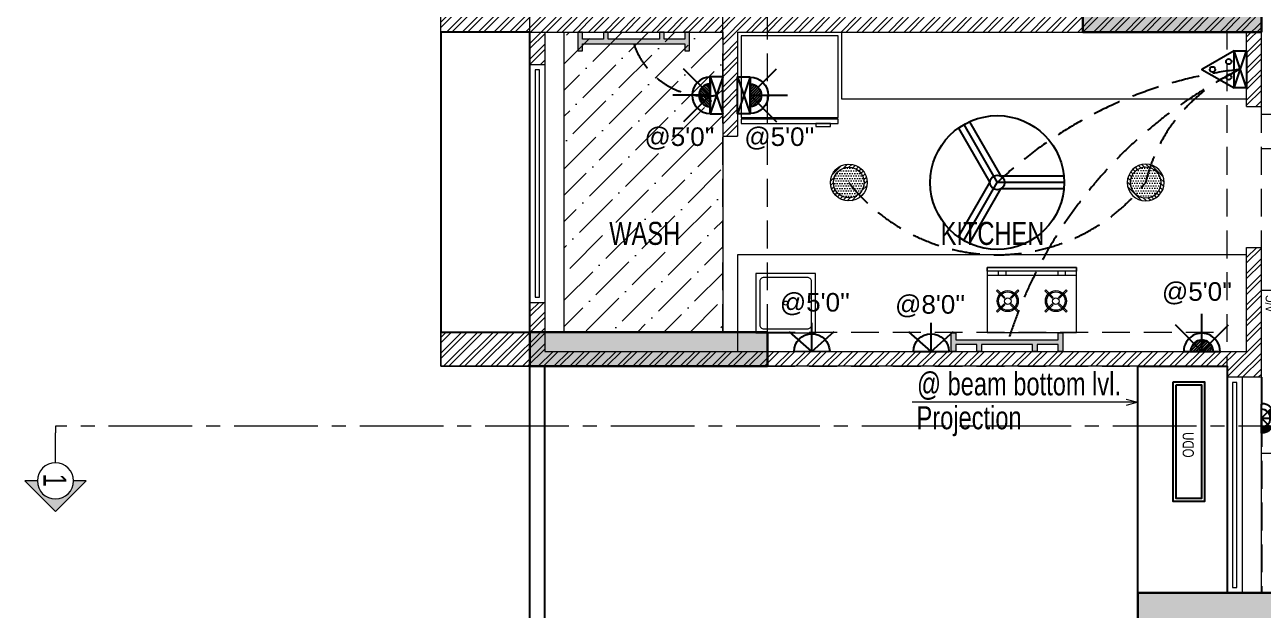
# Model space of a CAD drawing. Header units: inches. Extents: x 822859 to 1009930, y 496782 to 576896.
# Drawn here: x 822914 to 831238, y 515842 to 519782 of the extents above; entities that cross this region are included whole.
import ezdxf
from ezdxf.enums import TextEntityAlignment as Align

# ---------------------------------------------------------------- set-up
doc = ezdxf.new("R2010")
doc.units = ezdxf.units.IN
doc.header["$LTSCALE"] = 750
doc.header["$MEASUREMENT"] = 0
for name, pattern in [('CENTER', [2, 1.25, -0.25, 0.25, -0.25]), ('CENTER2', [1.125, 0.75, -0.125, 0.125, -0.125]), ('HIDDEN', [0.375, 0.25, -0.125]), ('HIDDEN2', [0.1875, 0.125, -0.0625])]:
    doc.linetypes.add(name, pattern=pattern)
for name, color, linetype, lineweight in [('1 x 15 W green led dl', 84, 'Continuous', 5), ('COLUMN', 5, 'Continuous', 13), ('DOTTED LINE-MSA', 8, 'HIDDEN2', 13), ('ELE-03-MSA', 145, 'Continuous', 18), ('ELE-04-MSA', 139, 'Continuous', 15), ('FURNITURE-MSA', 251, 'Continuous', 5), ('HVAC-HW UNIT', 1, 'Continuous', 13), ('PE-02 1x40w wall tube light point', 76, 'Continuous', 5), ('S_B4_230x425', 15, 'HIDDEN', 20), ('S_B4_230x575', 10, 'HIDDEN', 20), ('S_B4_300x575', 30, 'HIDDEN', 20), ('S_B4_SUNK', 250, 'Continuous', 20), ('S_C_ABOVE HP TO TOP', 5, 'Continuous', 30), ('S_C_UP TO TOP', 7, 'Continuous', 30), ('SECTION LINE', 14, 'CENTER', 9), ('TEXT DETAIL-MSA', 8, 'Continuous', 13), ('TEXT ROOM NAME-MSA', 8, 'Continuous', 13), ('WALL HATCH-MSA', 251, 'Continuous', 9), ('WALL-MSA', 11, 'Continuous', 18), ('WINDOW-MSA', 8, 'Continuous', 13)]:
    doc.layers.add(name, color=color, linetype=linetype, lineweight=lineweight)
for name, color, linetype in [('CS SHEET', 7, 'Continuous'), ('E-47 switch board', 1, 'Continuous'), ('E-49 5A plug point', 150, 'Continuous'), ('E-49a SB with 5A plug point', 5, 'Continuous'), ('E-50 15A plug point', 1, 'Continuous'), ('E-51 15 A AC PLUG POINT', 6, 'Continuous'), ('E-electrical text', 202, 'Continuous'), ('ELE-02-MSA', 8, 'Continuous'), ('ELE.fan', 30, 'Continuous'), ('PE-E-Electrical Control', 150, 'HIDDEN'), ('PROJ.', 7, 'Continuous'), ('R.C.C HATCH-MSA', 250, 'Continuous')]:
    doc.layers.add(name, color=color, linetype=linetype)
doc.styles.add('125', font='swisscl.ttf', dxfattribs={"height": 125})
doc.styles.add('125pt1.6', font='simplex.shx', dxfattribs={"width": 0.6, "height": 200})
doc.styles.add('ARIAL', font='ARIALN.TTF', dxfattribs={"height": 360})
doc.styles.add('Arial Narrow', font='swisscl.ttf', dxfattribs={"height": 150})
doc.styles.add('MtXpl_Swis721_LtCn_B', font='swisscl.ttf')
doc.styles.add('NARROW', font='ARIALN.TTF', dxfattribs={"height": 2.25})
doc.styles.get("Standard").update_dxf_attribs({"font": 'arial.ttf'})
doc.dimstyles.new('100 K.T', dxfattribs={"dimtxt": 360, "dimasz": 80, "dimexe": 0.18, "dimexo": 0.0625, "dimgap": 1, "dimtad": 1, "dimdec": 0, "dimzin": 0, "dimdsep": 46, "dimtxsty": 'ARIAL', "dimblk": 'DOT', "dimcen": 0.09, "dimse1": 1, "dimse2": 1, "dimclrd": 50, "dimclrt": 256, "dimadec": 0, "dimazin": 0, "dimtfac": 1, "dimtdec": 0, "dimtofl": 0, "dimtmove": 1, "dimatfit": 0, "dimfxl": 1, "dimtolj": 1, "dimtzin": 0, "dimlwd": -1, "dimarcsym": 0})
doc.dimstyles.new('DIM_50', dxfattribs={"dimtxt": 200, "dimasz": 100, "dimexe": 25, "dimexo": 5, "dimgap": 25, "dimtad": 1, "dimdec": 0, "dimzin": 0, "dimdsep": 46, "dimtxsty": '125pt1.6', "dimblk": 'ARCHTICK', "dimcen": 0.09, "dimclrd": 8, "dimclre": 8, "dimclrt": 7, "dimaunit": 1, "dimadec": 4, "dimazin": 0, "dimtfac": 1, "dimtdec": 0, "dimtmove": 2, "dimatfit": 1, "dimfxl": 150, "dimfxlon": 1, "dimtolj": 1, "dimtzin": 0, "dimarcsym": 1})
pattern_1 = [(45, (-830625.795, -554021.86), (-53.0330086, 53.0330086), []), (45, (-830590.44, -554021.86), (-53.0330086, 53.0330086), [])]

# ---------------------------------------------------------------- blocks, each defined once
blk = doc.blocks.new('_Dot')
at = {"linetype": 'ByBlock', "lineweight": -2}
blk.add_line((-0.5, 0), (-1, 0), dxfattribs=at)
at = {"linetype": 'ByBlock', "const_width": 0.5}
blk.add_lwpolyline([(-0.25, 0, 1), (0.25, 0, 1)], format="xyb", close=True, dxfattribs=at)
blk = doc.blocks.new('section sym.')
h = blk.add_hatch(color=256)
h.dxf.hatch_style = 1
h.paths.add_polyline_path([(-240, 90), (-240, 152.8), (-392.8, 0), (-240, -152.8), (-240, -90, -0.414214), (-330, 0, -0.414214)])
at = {"layer": 'SECTION LINE', "linetype": 'Continuous'}
blk.add_line((-150, 0), (0, 0), dxfattribs=at)
blk.add_lwpolyline([(-240, -90), (-240, -152.8), (-392.8, 0), (-240, 152.8), (-240, 90)], dxfattribs=at)
blk.add_circle((-240, 0), 90, dxfattribs=at)
blk = doc.blocks.new('A$C37e82350')
at = {"layer": 'SECTION LINE', "linetype": 'CENTER2'}
blk.add_lwpolyline([(46180.5, 15657), (46124, 15657), (46124, -11419.6), (46168.1, -11419.6)], dxfattribs=at)
at = {"layer": 'SECTION LINE', "xscale": -1.347826086956522, "yscale": 1.347826086956522, "zscale": 1.347826086956522}
blk.add_blockref('section sym.', (46168.1, -11419.6, 0), dxfattribs=at)
at = {"layer": 'SECTION LINE', "style": '125'}
blk.add_text('1', height=155, dxfattribs=at).set_placement((46486.6, -11422.6, 0), align=Align.MIDDLE)
blk = doc.blocks.new('BLOCK-G & H TYPICAL COLOUMN')
at = {"layer": 'R.C.C HATCH-MSA'}
h = blk.add_hatch(color=256, dxfattribs=at)
h.dxf.hatch_style = 1
h.paths.add_polyline_path([(172697.62, -104207.75), (172688.57, -104207.75), (172688.57, -104255), (172697.62, -104255)])
h.paths.add_polyline_path([(172327.12, -104207.75), (172336.18, -104207.75), (172336.18, -104255), (172327.12, -104255)])
h.paths.add_polyline_path([(172819.88, -104207.75), (172819.88, -104216.81), (172867.12, -104216.81), (172867.12, -104207.75)])
h.paths.add_polyline_path([(172204.87, -104207.75), (172204.87, -104216.81), (172157.62, -104216.81), (172157.62, -104207.75)])
h.paths.add_polyline_path([(172561.18, -104240.06), (172552.12, -104240.06), (172552.12, -104287.31), (172561.18, -104287.31)])
h.paths.add_polyline_path([(172463.57, -104240.06), (172472.62, -104240.06), (172472.62, -104287.31), (172463.57, -104287.31)])
h.paths.add_polyline_path([(172177.87, -104422.2), (172177.87, -104431.25), (172130.62, -104431.25), (172130.62, -104422.2)])
h.paths.add_polyline_path([(172894.12, -104422.2), (172894.12, -104431.25), (172846.88, -104431.25), (172846.88, -104422.2)])
h.paths.add_polyline_path([(172336.12, -104486.75), (172336.12, -104495.81), (172288.87, -104495.81), (172288.87, -104486.75)])
h.paths.add_polyline_path([(172202.62, -104543.75), (172202.62, -104552.81), (172155.37, -104552.81), (172155.37, -104543.75)])
h.paths.add_polyline_path([(172822.13, -104543.75), (172822.13, -104552.81), (172869.37, -104552.81), (172869.37, -104543.75)])
h.paths.add_polyline_path([(172516.9, -104495.81), (172507.85, -104495.81), (172507.85, -104448.56), (172516.9, -104448.56)])
h.paths.add_polyline_path([(172697.62, -104104.25), (172688.57, -104104.25), (172688.57, -104057.01), (172697.62, -104057.01)])
h.paths.add_polyline_path([(172327.12, -104104.25), (172336.18, -104104.25), (172336.18, -104057.01), (172327.12, -104057.01)])
h.paths.add_polyline_path([(172819.88, -104104.25), (172819.88, -104095.2), (172867.12, -104095.2), (172867.12, -104104.25)])
h.paths.add_polyline_path([(172204.87, -104104.25), (172204.87, -104095.2), (172157.62, -104095.2), (172157.62, -104104.25)])
h.paths.add_polyline_path([(172561.18, -104071.94), (172552.12, -104071.94), (172552.12, -104024.7), (172561.18, -104024.7)])
h.paths.add_polyline_path([(172463.57, -104071.94), (172472.62, -104071.94), (172472.62, -104024.7), (172463.57, -104024.7)])
h.paths.add_polyline_path([(172177.87, -103889.81), (172177.87, -103880.75), (172130.62, -103880.75), (172130.62, -103889.81)])
h.paths.add_polyline_path([(172894.12, -103889.81), (172894.12, -103880.75), (172846.88, -103880.75), (172846.88, -103889.81)])
h.paths.add_polyline_path([(172336.12, -103825.25), (172336.12, -103816.2), (172288.87, -103816.2), (172288.87, -103825.25)])
h.paths.add_polyline_path([(172202.62, -103768.25), (172202.62, -103759.2), (172155.37, -103759.2), (172155.37, -103768.25)])
h.paths.add_polyline_path([(172822.13, -103768.25), (172822.13, -103759.2), (172869.37, -103759.2), (172869.37, -103768.25)])
h.paths.add_polyline_path([(172516.9, -103816.2), (172507.85, -103816.2), (172507.85, -103863.44), (172516.9, -103863.44)])
h.paths.add_polyline_path([(172548.37, -103699.31), (172548.37, -103690.25), (172595.62, -103690.25), (172595.62, -103699.31)])
h.paths.add_polyline_path([(172476.37, -103699.31), (172476.37, -103690.25), (172429.13, -103690.25), (172429.13, -103699.31)])
h.paths.add_polyline_path([(172726.82, -103612.31), (172726.82, -103603.25), (172774.06, -103603.25), (172774.06, -103612.31)])
h.paths.add_polyline_path([(172297.93, -103612.31), (172297.93, -103603.25), (172250.69, -103603.25), (172250.69, -103612.31)])
h.paths.add_polyline_path([(172920.37, -103523.81), (172920.37, -103514.75), (172857.56, -103514.75), (172857.56, -103523.81)])
h.paths.add_polyline_path([(172104.37, -103523.81), (172104.37, -103514.75), (172167.19, -103514.75), (172167.19, -103523.81)])
h.paths.add_polyline_path([(172476.37, -103492.94), (172467.32, -103492.94), (172467.32, -103445.7), (172476.37, -103445.7)])
h.paths.add_polyline_path([(172548.37, -103492.94), (172557.43, -103492.94), (172557.43, -103445.7), (172548.37, -103445.7)])
h.paths.add_polyline_path([(172663.43, -103454.75), (172759.5, -103454.75), (172759.5, -103349.7), (172663.43, -103349.7), (172663.43, -103358.75), (172750.44, -103358.75), (172750.44, -103445.7), (172663.43, -103445.7)])
h.paths.add_polyline_path([(172361.32, -103454.75), (172265.25, -103454.75), (172265.25, -103349.7), (172361.32, -103349.7), (172361.32, -103358.75), (172274.31, -103358.75), (172274.31, -103445.7), (172361.32, -103445.7)])
h.paths.add_polyline_path([(172428.37, -103358.75), (172419.32, -103358.75), (172419.32, -103311.51), (172428.37, -103311.51)])
h.paths.add_polyline_path([(172428.37, -103132.74), (172419.32, -103132.74), (172419.32, -103179.99), (172428.37, -103179.99)])
h.paths.add_polyline_path([(172151.62, -103286.75), (172151.62, -103277.7), (172104.37, -103277.7), (172104.37, -103286.75)])
h.paths.add_polyline_path([(172245.43, -103162.74), (172245.43, -103153.68), (172198.19, -103153.68), (172198.19, -103162.74)])
h.paths.add_polyline_path([(172428.37, -103021.25), (172419.32, -103021.25), (172419.32, -103068.5), (172428.37, -103068.5)])
h.paths.add_polyline_path([(172245.43, -102997.25), (172236.37, -102997.25), (172236.37, -103044.5), (172245.43, -103044.5)])
h.paths.add_polyline_path([(172104.37, -102997.25), (172104.37, -103006.31), (172151.62, -103006.31), (172151.62, -102997.25)])
h.paths.add_polyline_path([(172596.37, -103358.75), (172605.43, -103358.75), (172605.43, -103311.51), (172596.37, -103311.51)])
h.paths.add_polyline_path([(172596.37, -103132.74), (172605.43, -103132.74), (172605.43, -103179.99), (172596.37, -103179.99)])
h.paths.add_polyline_path([(172873.13, -103286.75), (172873.13, -103277.7), (172920.37, -103277.7), (172920.37, -103286.75)])
h.paths.add_polyline_path([(172779.32, -103162.74), (172779.32, -103153.68), (172826.56, -103153.68), (172826.56, -103162.74)])
h.paths.add_polyline_path([(172596.37, -103021.25), (172605.43, -103021.25), (172605.43, -103068.5), (172596.37, -103068.5)])
h.paths.add_polyline_path([(172779.32, -102997.25), (172788.37, -102997.25), (172788.37, -103044.5), (172779.32, -103044.5)])
h.paths.add_polyline_path([(172920.37, -102997.25), (172920.37, -103006.31), (172873.13, -103006.31), (172873.13, -102997.25)])
h.paths.add_polyline_path([(172548.37, -104612.7), (172548.37, -104621.75), (172595.62, -104621.75), (172595.62, -104612.7)])
h.paths.add_polyline_path([(172476.37, -104612.7), (172476.37, -104621.75), (172429.13, -104621.75), (172429.13, -104612.7)])
h.paths.add_polyline_path([(172297.93, -104699.7), (172297.93, -104708.75), (172250.69, -104708.75), (172250.69, -104699.7)])
h.paths.add_polyline_path([(172104.37, -104788.2), (172104.37, -104797.25), (172167.19, -104797.25), (172167.19, -104788.2)])
h.paths.add_polyline_path([(172726.82, -104699.7), (172726.82, -104708.75), (172774.06, -104708.75), (172774.06, -104699.7)])
h.paths.add_polyline_path([(172920.37, -104788.2), (172920.37, -104797.25), (172857.56, -104797.25), (172857.56, -104788.2)])
h.paths.add_polyline_path([(172476.37, -104819.06), (172467.32, -104819.06), (172467.32, -104866.31), (172476.37, -104866.31)])
h.paths.add_polyline_path([(172548.37, -104819.06), (172557.43, -104819.06), (172557.43, -104866.31), (172548.37, -104866.31)])
h.paths.add_polyline_path([(172663.43, -104857.25), (172759.5, -104857.25), (172759.5, -104962.31), (172663.43, -104962.31), (172663.43, -104953.25), (172750.44, -104953.25), (172750.44, -104866.31), (172663.43, -104866.31)])
h.paths.add_polyline_path([(172361.32, -104857.25), (172265.25, -104857.25), (172265.25, -104962.31), (172361.32, -104962.31), (172361.32, -104953.25), (172274.31, -104953.25), (172274.31, -104866.31), (172361.32, -104866.31)])
h.paths.add_polyline_path([(172428.37, -104953.25), (172419.32, -104953.25), (172419.32, -105000.5), (172428.37, -105000.5)])
h.paths.add_polyline_path([(172428.37, -105178.31), (172419.32, -105178.31), (172419.32, -105131.06), (172428.37, -105131.06)])
h.paths.add_polyline_path([(172151.62, -105025.25), (172151.62, -105034.31), (172104.37, -105034.31), (172104.37, -105025.25)])
h.paths.add_polyline_path([(172245.43, -105072.5), (172236.37, -105072.5), (172236.37, -105025.25), (172245.43, -105025.25)])
h.paths.add_polyline_path([(172428.37, -105290.75), (172419.32, -105290.75), (172419.32, -105243.51), (172428.37, -105243.51)])
h.paths.add_polyline_path([(172245.43, -105314.75), (172236.37, -105314.75), (172236.37, -105267.51), (172245.43, -105267.51)])
h.paths.add_polyline_path([(172104.37, -105277.35), (172113.43, -105277.35), (172113.43, -105314.75), (172104.37, -105314.75)])
h.paths.add_polyline_path([(172596.37, -104953.25), (172605.43, -104953.25), (172605.43, -105000.5), (172596.37, -105000.5)])
h.paths.add_polyline_path([(172596.37, -105178.31), (172605.43, -105178.31), (172605.43, -105131.06), (172596.37, -105131.06)])
h.paths.add_polyline_path([(172873.13, -105025.25), (172873.13, -105034.31), (172920.37, -105034.31), (172920.37, -105025.25)])
h.paths.add_polyline_path([(172788.37, -105025.25), (172779.32, -105025.25), (172779.32, -105072.5), (172788.37, -105072.5)])
h.paths.add_polyline_path([(172596.37, -105290.75), (172605.43, -105290.75), (172605.43, -105243.51), (172596.37, -105243.51)])
h.paths.add_polyline_path([(172779.32, -105314.75), (172788.37, -105314.75), (172788.37, -105267.51), (172779.32, -105267.51)])
h.paths.add_polyline_path([(172911.32, -105314.75), (172920.37, -105314.75), (172920.37, -105277.35), (172911.32, -105277.35)])
h.paths.add_polyline_path([(172688.63, -104486.75), (172688.63, -104495.81), (172735.87, -104495.81), (172735.87, -104486.75)])
h.paths.add_polyline_path([(172688.63, -103825.25), (172688.63, -103816.2), (172735.87, -103816.2), (172735.87, -103825.25)])
at = {"layer": 'COLUMN'}
for points in [[(172297.93, -104699.7), (172297.93, -104708.75), (172250.69, -104708.75), (172250.69, -104699.7)], [(172104.37, -104788.2), (172104.37, -104797.25), (172167.19, -104797.25), (172167.19, -104788.2)], [(172361.32, -104857.25), (172265.25, -104857.25), (172265.25, -104962.31), (172361.32, -104962.31), (172361.32, -104953.25), (172274.31, -104953.25), (172274.31, -104866.31), (172361.32, -104866.31)]]:
    blk.add_lwpolyline(points, close=True, dxfattribs=at)
blk = doc.blocks.new('A$Cbea8c011')
at = {"layer": 'ELE-02-MSA', "elevation": 0}
for points in [[(400, -108.3), (-400, -108.3), (-400, 108.3), (400, 108.3)], [(380, -88.3), (-380, -88.3), (-380, 88.3), (380, 88.3)]]:
    blk.add_lwpolyline(points, close=True, dxfattribs=at)
at = {"layer": 'TEXT DETAIL-MSA', "style": 'Arial Narrow'}
blk.add_text('ODU', height=75, dxfattribs=at).set_placement((-106.4, -41.5, 0))
blk = doc.blocks.new('STUV')
at = {"layer": 'FURNITURE-MSA'}
for p, q in [((168.7, 0, 0), (168.7, -600, 0)), ((-81.5, -69.6), (-75.3, -63.3)), ((-31.4, -119.7), (-81.5, -69.6)), ((-75.3, -63.3), (-25.2, -113.4)), ((11.8, -113.4), (61.9, -63.3)), ((68.2, -69.6), (18.1, -119.7)), ((61.9, -63.3), (68.2, -69.6)), ((168.7, -75.9, 0), (193.7, -75.9, 0)), ((-81.5, -206.8), (-31.4, -156.7)), ((-25.2, -162.9), (-75.3, -213)), ((-25.2, -113.4), (-31.4, -119.7)), ((-31.4, -156.7), (-25.2, -162.9)), ((18.1, -119.7), (11.8, -113.4)), ((11.8, -162.9), (18.1, -156.7)), ((61.9, -213), (11.8, -162.9)), ((18.1, -156.7), (68.2, -206.8)), ((193.7, -125.7, 0), (168.7, -125.7, 0)), ((-75.3, -213), (-81.5, -206.8)), ((68.2, -206.8), (61.9, -213)), ((-81.5, -393.2), (-75.3, -387)), ((-31.4, -443.3), (-81.5, -393.2)), ((-75.3, -387), (-25.2, -437.1)), ((11.8, -437.1), (61.9, -387)), ((68.2, -393.2), (18.1, -443.3)), ((61.9, -387), (68.2, -393.2)), ((-81.5, -530.4), (-31.4, -480.3)), ((-25.2, -486.6), (-75.3, -536.7)), ((-25.2, -437.1), (-31.4, -443.3)), ((-31.4, -480.3), (-25.2, -486.6)), ((18.1, -443.3), (11.8, -437.1)), ((11.8, -486.6), (18.1, -480.3)), ((61.9, -536.7), (11.8, -486.6)), ((18.1, -480.3), (68.2, -530.4)), ((193.7, -474.3, 0), (168.7, -474.3, 0)), ((-75.3, -536.7), (-81.5, -530.4)), ((68.2, -530.4), (61.9, -536.7)), ((193.7, -524.1, 0), (168.7, -524.1, 0))]:
    blk.add_line(p, q, dxfattribs=at)
for points in [[(-218.6, -600), (218.6, -600), (218.6, 0), (-218.6, 0)], [(218.6, -600), (193.7, -600), (193.7, 0), (218.6, 0)]]:
    blk.add_lwpolyline(points, close=True, dxfattribs=at)
for centre, radius in [((-6.7, -138.2), 70.6), ((-6.7, -138.2), 61.8), ((-6.7, -138.2), 22.1), ((-6.7, -461.8), 70.6), ((-6.7, -461.8), 61.8), ((-6.7, -461.8), 22.1)]:
    blk.add_circle(centre, radius, dxfattribs=at)
blk = doc.blocks.new('G$C1887B0AA')
at = {"layer": 'FURNITURE-MSA'}
blk.add_lwpolyline([(0, 0), (300, 0), (300, 300), (0, 300)], close=True, dxfattribs=at)
blk.add_lwpolyline([(40, 20), (260, 20, 0.414214), (280, 40), (280, 260, 0.414214), (260, 280), (40, 280, 0.414214), (20, 260), (20, 40, 0.414214)], format="xyb", close=True, dxfattribs=at)
blk.add_circle((150, 150), 10, dxfattribs=at)
blk = doc.blocks.new('G$CA9DB4A96')
at = {"layer": 'FURNITURE-MSA'}
for points in [[(550, 0), (550, 650), (0, 650), (0, 0)], [(560, 0), (590, 0), (590, 650), (560, 650)], [(590, 500), (610, 500), (610, 600), (590, 600)]]:
    blk.add_lwpolyline(points, close=True, dxfattribs=at)
blk = doc.blocks.new('A$Caebde61c')
at = {"layer": 'FURNITURE-MSA'}
for p, q in [((2095.4, -43922.1), (2095.4, -43472.1)), ((4816.3, -43922.1), (2095.4, -43922.1)), ((1395.4, -44970), (1395.4, -45620)), ((4816.3, -44970), (1395.4, -44970))]:
    blk.add_line(p, q, dxfattribs=at)
for name, p, rotation in [('G$CA9DB4A96', (1420.4, -43497.1), 270), ('STUV', (3073.2, -45274.7, 0), 90.00000000000001)]:
    blk.add_blockref(name, p, dxfattribs=dict(at, rotation=rotation))
at = {"layer": 'FURNITURE-MSA', "xscale": 1.333333333333333, "yscale": 1.333333333333333, "zscale": 1.333333333333333}
blk.add_blockref('G$C1887B0AA', (1518.4, -45495.4), dxfattribs=at)
blk = doc.blocks.new('C-230x1200')
at = {"layer": 'S_C_ABOVE HP TO TOP'}
h = blk.add_hatch(color=250, dxfattribs=at)
h.dxf.hatch_style = 1
h.paths.add_polyline_path([(-230, 1200), (-230, 0), (0, 0), (0, 1200)])
at = {"layer": 'S_C_ABOVE HP TO TOP', "color": 8}
blk.add_lwpolyline([(0, 1200), (-230, 1200), (-230, 0), (0, 0)], close=True, dxfattribs=at)
blk = doc.blocks.new('zw$A6E')
at = {"layer": 'S_B4_SUNK'}
h = blk.add_hatch(dxfattribs=at)
h.set_pattern_fill('ANSI36', color=252, scale=1000)
h.set_pattern_definition([(45, (-142690.51, 158401.09), (66.29126, 243.067956), [312.5, -62.5, 0, -62.5])])
h.paths.add_polyline_path([(-16180.1, -34290), (-15114.7, -34290), (-15114.7, -36307.9), (-16180.1, -36307.9)])
h.paths.add_polyline_path([(-15109.3, -34290), (-15118.4, -34290)])
at = {"layer": 'S_C_ABOVE HP TO TOP'}
h = blk.add_hatch(color=250, dxfattribs=at)
h.dxf.hatch_style = 1
h.paths.add_polyline_path([(-16410.1, -36307.9), (-16410.1, -36537.9), (-14814.7, -36537.9), (-14814.7, -36307.9)])
at = {"layer": 'S_C_UP TO TOP', "lineweight": 0}
h = blk.add_hatch(color=250, dxfattribs=at)
h.dxf.hatch_style = 1
h.paths.add_polyline_path([(-9883.8, -38061.9), (-12323.8, -38061.9), (-12323.8, -40730.3), (-9883.8, -40730.3), (-9883.8, -40500.3), (-12093.8, -40500.3), (-12093.8, -38291.9), (-9883.8, -38291.9)])
h = blk.add_hatch(color=250, dxfattribs=at)
h.dxf.hatch_style = 1
h.paths.add_polyline_path([(-12323.8, -40500.3), (-12323.8, -40500.3), (-12323.8, -40730.3), (-12323.8, -40730.3), (-9883.8, -40730.3), (-9883.8, -40500.3), (-12093.8, -40500.3), (-12093.8, -38291.9), (-9883.8, -38291.9), (-9883.8, -38061.9), (-12323.8, -38061.9)])
at = {"layer": 'PROJ.', "color": 150}
for points in [[(-16410.1, -34290), (-17010.1, -34290), (-17010.1, -36307.9), (-16410.1, -36307.9)], [(-12323.8, -36537.9), (-11723.8, -36537.9), (-11723.8, -38061.9), (-12323.8, -38061.9)]]:
    blk.add_lwpolyline(points, close=True, dxfattribs=at)
at = {"layer": 'S_B4_230x425', "color": 8}
for p, q in [((-11493.8, -34841.9), (-7191.3, -34841.9)), ((-11493.8, -35071.9), (-7191.3, -35071.9))]:
    blk.add_line(p, q, dxfattribs=at)
at = {"layer": 'S_B4_230x575', "color": 8}
for p, q in [((-17010.1, -34290), (-17010.1, -34060)), ((-16410.1, -36307.9), (-16410.1, -34060)), ((-17010.1, -34290), (-15114.7, -34290)), ((-16180.1, -36307.9), (-16180.1, -34290)), ((-14814.7, -34290), (-12693.8, -34290)), ((-11723.8, -38061.9), (-11723.8, -34290)), ((-11493.8, -38061.9), (-11493.8, -34290)), ((-16410.1, -36307.9), (-16410.1, -36537.9)), ((-14814.7, -36307.9), (-11723.8, -36307.9)), ((-14814.7, -36537.9), (-11723.8, -36537.9))]:
    blk.add_line(p, q, dxfattribs=at)
at = {"layer": 'S_B4_230x575', "ltscale": 5}
blk.add_lwpolyline([(-17010.1, -36537.9), (-16410.1, -36537.9), (-16410.1, -36307.9), (-17010.1, -36307.9)], close=True, dxfattribs=at)
at = {"layer": 'S_B4_300x575', "color": 8}
for p, q in [((-15114.7, -36307.9), (-15114.7, -30329)), ((-14814.7, -36307.9), (-14814.7, -30329))]:
    blk.add_line(p, q, dxfattribs=at)
at = {"layer": 'S_B4_SUNK', "color": 252}
blk.add_lwpolyline([(-16180.1, -34290), (-15114.7, -34290), (-15114.7, -36307.9), (-16180.1, -36307.9)], close=True, dxfattribs=at)
at = {"layer": 'S_C_ABOVE HP TO TOP'}
blk.add_lwpolyline([(-14814.7, -36537.9), (-14814.7, -36307.9), (-16410.1, -36307.9), (-16410.1, -36537.9)], close=True, dxfattribs=at)
at = {"layer": 'S_C_UP TO TOP', "elevation": 0}
blk.add_lwpolyline([(-9883.8, -38061.9), (-12323.8, -38061.9), (-12323.8, -40730.3), (-9883.8, -40730.3), (-9883.8, -40500.3), (-12093.8, -40500.3), (-12093.8, -38291.9), (-9883.8, -38291.9)], close=True, dxfattribs=at)
blk.add_lwpolyline([(-12323.8, -40500.3), (-12323.8, -40500.3), (-12323.8, -40730.3), (-12323.8, -40730.3), (-12323.8, -40730.3), (-9883.8, -40730.3), (-9883.8, -40500.3), (-12093.8, -40500.3), (-12093.8, -38291.9), (-9883.8, -38291.9), (-9883.8, -38061.9), (-12323.8, -38061.9), (-12323.8, -40500.3)], dxfattribs=at)
at = {"layer": 'S_C_ABOVE HP TO TOP', "rotation": 90.00000000000001}
blk.add_blockref('C-230x1200', (-11493.8, -34060), dxfattribs=at)
blk = doc.blocks.new('_ArchTick')
at = {"color": 0, "linetype": 'ByBlock', "const_width": 0.15}
blk.add_lwpolyline([(-0.5, -0.5), (0.5, 0.5)], dxfattribs=at)
blk = doc.blocks.new('PP-01')
h = blk.add_hatch()
h.set_pattern_fill('ANSI31', color=256, scale=1.635026, style=0)
h.set_pattern_definition([(45, (-4840.0876, -743.28332), (-0.14451727, 0.14451727), [])])
edge = h.paths.add_edge_path()
edge.add_ellipse((0, 0), major_axis=(0.861, 0.861), ratio=1, start_angle=90, end_angle=135)
edge.add_line((-1.22, 0), (0, 0))
edge.add_line((0, 0), (-0.86, 0.86))
edge = h.paths.add_edge_path()
edge.add_line((0, 0), (0, 1.22))
edge.add_ellipse((0, 0), major_axis=(0.861, 0.861), ratio=1, start_angle=45, end_angle=90)
edge.add_line((-0.86, 0.86), (0, 0))
edge = h.paths.add_edge_path()
edge.add_line((0, 0), (0.86, 0.86))
edge.add_ellipse((0, 0), major_axis=(0.861, 0.861), ratio=1, start_angle=0, end_angle=45)
edge.add_line((0, 1.22), (0, 0))
edge = h.paths.add_edge_path()
edge.add_ellipse((0, 0), major_axis=(0.861, 0.861), ratio=1, start_angle=-45, end_angle=0)
edge.add_line((0.86, 0.86), (0, 0))
edge.add_line((0, 0), (1.22, 0))
for p, q in [((0, 0), (0, 4.04)), ((0, 0), (-2.86, 2.86)), ((0, 0), (2.86, 2.86)), ((-1.96, 0), (1.96, 0))]:
    blk.add_line(p, q)
for radius in [1.96, 1.22]:
    blk.add_arc((0, 0), radius, 0, 180)
blk = doc.blocks.new('A$C4D7A2C8D')
blk.add_lwpolyline([(4, -1.68), (-6, -1.68), (-6, 1.68), (4, 1.68)], close=True)
for points in [[(4, 1.68), (-6, -1.68)], [(4, -1.68), (-6, 1.68)]]:
    blk.add_lwpolyline(points)
blk = doc.blocks.new('A$C73F74EB9')
h = blk.add_hatch(color=8)
h.dxf.hatch_style = 1
h.paths.add_polyline_path([(2.75, 0.75), (2.75, 0), (3.25, 0), (3.25, 0.75), (5.5, 0.75), (5.5, 0), (6, 0), (6, 2), (5.5, 2), (5.5, 1.25), (-5.5, 1.25), (-5.5, 2), (-6, 2), (-6, 0), (-5.5, 0), (-5.5, 0.75), (-3.25, 0.75), (-3.25, 0), (-2.75, 0), (-2.75, 0.75)])
blk.add_lwpolyline([(5.5, 1.25), (-5.5, 1.25), (-5.5, 2), (-6, 2), (-6, 0), (-5.5, 0), (-5.5, 0.75), (-3.25, 0.75), (-3.25, 0), (-2.75, 0), (-2.75, 0.75), (2.75, 0.75), (2.75, 0), (3.25, 0), (3.25, 0.75), (5.5, 0.75), (5.5, 0), (6, 0), (6, 2), (5.5, 2), (5.5, 1.25)])
blk = doc.blocks.new('P-01')
for p, q in [((-0.5, 0), (-0.5, 3.09)), ((-0.5, 0), (-2.91, 2.12)), ((-0.5, 0), (1.91, 2.12)), ((1.41, 0), (-2.41, 0))]:
    blk.add_line(p, q)
blk.add_arc((-0.5, 0), 1.91, 0.0293, 179.9707)
blk = doc.blocks.new('A$C39A77DF2')
at = {"layer": 'E-49 5A plug point', "xscale": -62.36633987703786, "yscale": 62.36633987703786, "zscale": 79.20525164419156, "rotation": 270}
blk.add_blockref('P-01', (0, 31.2), dxfattribs=at)
blk = doc.blocks.new('P ONB-01')
at = {"ltscale": 0.4}
blk.add_lwpolyline([(1.81, 0), (0, 3.13), (-1.81, 0)], close=True, dxfattribs=at)
for centre in [(0, 2.09), (-0.75, 0.52), (0.75, 0.52)]:
    blk.add_circle(centre, 0.259, dxfattribs=at)
blk = doc.blocks.new('42 FAN NEW')
at = {"layer": 'ELE.fan', "color": 5}
for p, q in [((8.72, 19.1), (-1.15, 2)), ((10.5, 18.19), (0, 0)), ((12.18, 17.1), (2.31, 0)), ((-21, 0), (0, 0)), ((-20.9, 2), (-1.15, 2)), ((10.5, -18.19), (0, 0)), ((12.18, -17.1), (2.31, 0)), ((-20.9, -2), (-1.15, -2)), ((8.72, -19.1), (-1.15, -2))]:
    blk.add_line(p, q, dxfattribs=at)
at = {"layer": 'ELE.fan'}
for radius in [21, 2.31]:
    blk.add_circle((0, 0), radius, dxfattribs=at)
blk = doc.blocks.new('DLL')
at = {"linetype": 'HIDDEN'}
h = blk.add_hatch(dxfattribs=at)
h.set_pattern_fill('ANSI31', color=256, scale=0.255)
h.set_pattern_definition([(45, (0, 0), (-0.57249, 0.57249), [])])
h.paths.add_polyline_path([(4.64, 0, -1), (-4.64, 0, -1)])
h.paths.add_polyline_path([(-3.87, 0, 1), (3.87, 0, 1)], flags=16)
h = blk.add_hatch(dxfattribs=at)
h.set_pattern_fill('DOTS', color=8, scale=0.4)
h.set_pattern_definition([(0, (0, 0), (0.3175, 0.635), [0, -0.635])])
h.paths.add_polyline_path([(-3.87, 0, 1), (3.87, 0, 1)])
for radius in [4.64, 3.87]:
    blk.add_circle((0, 0), radius)
blk = doc.blocks.new('DRHASHGSDG')
at = {"layer": 'WALL HATCH-MSA'}
h = blk.add_hatch(dxfattribs=at)
h.set_pattern_fill('ANSI32', color=256, scale=200)
h.set_pattern_definition(pattern_1)
h.paths.add_polyline_path([(-4916.3, -34060), (-4916.3, -34290), (-4316.3, -34290), (-4316.3, -34507.9), (-4216.3, -34507.9), (-4216.3, -34290), (-3020.9, -34290), (-3020.9, -34990), (-2920.9, -34990), (-2920.9, -34290), (500, -34290), (500, -34790), (600, -34790), (600, -34190), (-4216.3, -34190), (-4216.3, -33590), (-4316.3, -33590), (-4316.3, -34060)])
h = blk.add_hatch(dxfattribs=at)
h.set_pattern_fill('ANSI32', color=256, scale=200)
h.set_pattern_definition(pattern_1)
h.paths.add_polyline_path([(-4916.3, -36537.9), (-4916.3, -36307.9), (-4316.3, -36307.9), (-4316.3, -36107.9), (-4216.3, -36107.9), (-4216.3, -36437.9), (500, -36437.9), (500, -35737.9), (600, -35737.9), (600, -36611.9), (370, -36611.9), (370, -36537.9)])
at = {"layer": 'DOTTED LINE-MSA'}
blk.add_line((-230, -36539.3), (-230, -38061.9), dxfattribs=at)
at = {"layer": 'ELE-02-MSA'}
for p, q in [((-4316.3, -42329.1), (-4316.3, -36537.9)), ((-4216.3, -40565.3), (-4216.3, -36537.9))]:
    blk.add_line(p, q, dxfattribs=at)
at = {"layer": 'ELE-02-MSA', "linetype": 'HIDDEN'}
blk.add_line((600, -36611.9), (600, -38061.9), dxfattribs=at)
at = {"layer": 'ELE-03-MSA'}
blk.add_line((-3020.9, -34990, 0), (-3020.9, -36307.9), dxfattribs=at)
at = {"layer": 'ELE-04-MSA'}
blk.add_line((-4916.3, -36307.9), (-4916.3, -34290), dxfattribs=at)
at = {"layer": 'WALL-MSA'}
for p, q in [((-4916.3, -34290), (-4916.3, -34060)), ((600, -34790), (600, -34190)), ((-4916.3, -34290), (-4316.3, -34290)), ((-4316.3, -34290), (-4316.3, -34507.9)), ((-4216.3, -34290), (-4216.3, -34507.9)), ((-4216.3, -34290), (-3020.9, -34290)), ((-3020.9, -34290), (-3020.9, -34990, 0)), ((-2920.9, -34290), (-2920.9, -34990, 0)), ((-2920.9, -34290), (500, -34290)), ((500, -34790), (500, -34290)), ((-4316.3, -34507.9), (-4216.3, -34507.9)), ((500, -34790), (600, -34790)), ((-3020.9, -34990, 0), (-2920.9, -34990, 0)), ((500, -36437.9), (500, -35737.9)), ((500, -35737.9), (600, -35737.9)), ((600, -36611.9), (600, -35737.9)), ((-4316.3, -36107.9), (-4216.3, -36107.9)), ((-4316.3, -36107.9), (-4316.3, -36307.9)), ((-4216.3, -36107.9), (-4216.3, -36437.9)), ((-4916.3, -36537.9), (-4916.3, -36307.9)), ((-4916.3, -36307.9), (-4316.3, -36307.9)), ((-4216.3, -36437.9), (500, -36437.9)), ((370, -36537.9), (-4916.3, -36537.9))]:
    blk.add_line(p, q, dxfattribs=at)
blk.add_lwpolyline([(600, -36611.9), (370, -36611.9), (370, -36537.9)], dxfattribs=at)
at = {"layer": 'WINDOW-MSA'}
for p, q in [((-4316.3, -36107.9), (-4316.3, -34507.9)), ((-4216.3, -34507.9), (-4216.3, -36107.9)), ((370, -36611.9), (370, -38061.9)), ((470, -36611.9), (470, -38061.9))]:
    blk.add_line(p, q, dxfattribs=at)
for points in [[(-4281.3, -34542.9), (-4281.3, -36072.9), (-4251.3, -36072.9), (-4251.3, -34542.9)], [(435, -38026.9), (435, -36646.9), (405, -36646.9), (405, -38026.9)]]:
    blk.add_lwpolyline(points, close=True, dxfattribs=at)
at = {"color": 2, "rotation": 270}
blk.add_blockref('A$C37e82350', (3913.3, 9182.1), dxfattribs=at)
at = {"xscale": -1, "rotation": 270}
blk.add_blockref('A$Cbea8c011', (112.3, -37045.7, 0), dxfattribs=at)
at = {"layer": 'COLUMN', "xscale": 25.4, "yscale": 25.4, "zscale": 25.4}
blk.add_blockref('BLOCK-G & H TYPICAL COLOUMN', (-4375767.4, 2625312.3), dxfattribs=at)
at = {"layer": 'FURNITURE-MSA'}
blk.add_blockref('A$Caebde61c', (-4316.3, 9182.1), dxfattribs=at)
at = {"layer": 'TEXT DETAIL-MSA', "style": '125'}
for s, p in [('@ beam bottom lvl.', (-1029.1, -36655.9)), ('Projection', (-1364.8, -36884.3))]:
    blk.add_text(s, height=155, dxfattribs=at).set_placement(p, align=Align.MIDDLE_CENTER)
at = {"layer": 'TEXT ROOM NAME-MSA', "lineweight": 0, "style": 'MtXpl_Swis721_LtCn_B'}
for s, p in [('WASH', (-3783.2, -35721.2, 0)), ('KITCHEN', (-1555.9, -35721.4, 0))]:
    blk.add_text(s, height=155, dxfattribs=at).set_placement(p)
at = {"layer": 'TEXT DETAIL-MSA'}
blk.add_leader([(-230, -36780.5), (-982.9, -36780.5), (-1746.3, -36780.5)], dimstyle='100 K.T', override={"dimgap": 1, "dimtad": 0, "dimclrd": 256, "dimldrblk": 'Open30'}, dxfattribs=at)
blk = doc.blocks.new('A$C48C83B35')
at = {"layer": 'E-51 15 A AC PLUG POINT'}
h = blk.add_hatch(dxfattribs=at)
h.set_pattern_fill('ANSI31', color=256, scale=3.615362, style=0)
h.set_pattern_definition([(135, (0, -12.33788), (-0.28322, -0.28322), [])])
edge = h.paths.add_edge_path()
edge.add_ellipse((0, -12.34), major_axis=(1.69, -1.69), ratio=1, start_angle=270, end_angle=315)
edge.add_line((0, -14.73), (0, -16.18))
edge.add_ellipse((0, -12.34), major_axis=(2.72, -2.72), ratio=1, start_angle=270, end_angle=315, ccw=False)
edge.add_line((-2.72, -15.06), (-1.69, -14.03))
edge = h.paths.add_edge_path()
edge.add_ellipse((0, -12.34), major_axis=(1.69, -1.69), ratio=1, start_angle=180, end_angle=225)
edge.add_line((-2.39, -12.34), (-3.85, -12.34))
edge.add_ellipse((0, -12.34), major_axis=(2.72, -2.72), ratio=1, start_angle=180, end_angle=225, ccw=False)
edge.add_line((-2.72, -9.62), (-1.69, -10.65))
for p, q in [((0, -12.34), (-5.6, -6.74)), ((0, -16.3), (0, -8.61)), ((0, -12.34), (-7.92, -12.34)), ((0, -12.34), (-5.6, -17.94))]:
    blk.add_line(p, q, dxfattribs=at)
at = {"layer": 'E-51 15 A AC PLUG POINT', "color": 180, "linetype": 'ByBlock', "lineweight": 5}
for points in [[(-8.93, 20.57), (-7.76, 21.73)], [(-8.93, 20.57), (-8.93, -20.57)], [(-7.76, -21.73), (0, -21.73), (0, 21.73), (-7.76, 21.73)], [(-7.71, -20.57), (-7.71, 20.57)], [(-6.93, -20.57), (-6.93, 20.57)], [(-6.15, -20.57), (-6.15, 20.57)], [(-8.93, -20.57), (-7.76, -21.73)]]:
    blk.add_lwpolyline(points, dxfattribs=at)
at = {"layer": 'E-51 15 A AC PLUG POINT', "extrusion": (0, 0, -1)}
for major_axis in [(-2.72, 2.72), (-1.69, 1.69)]:
    blk.add_ellipse((0, -12.34), major_axis=major_axis, ratio=1, start_param=3.926991, end_param=7.068583, dxfattribs=at)
at = {"layer": 'E-51 15 A AC PLUG POINT', "color": 1, "style": 'NARROW', "text_generation_flag": 4}
blk.add_text(' A/C', height=2.445, rotation=90, dxfattribs=at).set_placement((-3.57, 17.69), align=Align.CENTER)
at = {"layer": 'E-51 15 A AC PLUG POINT', "color": 180, "linetype": 'ByBlock', "lineweight": 5, "path_type": 1}
for points, override in [([(-15.9, 17.26), (-12.7, 14.21), (-9.83, 14.04)], {"dimasz": 2, "dimclrd": 153}), ([(-16.54, 0), (-9.83, 0)], {"dimscale": 1, "dimasz": 2, "dimclrd": 153}), ([(-15.9, -17.26), (-12.7, -14.21), (-9.83, -14.04)], {"dimasz": 2, "dimclrd": 153})]:
    blk.add_leader(points, dimstyle='DIM_50', override=override, dxfattribs=at)
blk = doc.blocks.new('A$C596C225D')
at = {"color": 0, "linetype": 'Continuous', "xscale": 25.30797101452029, "yscale": 25.30797101452029, "zscale": 25.30797101452029}
blk.add_blockref('A$C48C83B35', (0, 0), dxfattribs=at)

msp = doc.modelspace()

# ---------------------------------------------------------------- linework, layer by layer
at = {"layer": 'PE-E-Electrical Control'}
for centre, radius, start, end in [((827493.1, 519813.8, 0), 511.6, 198.23082, 277.83578), ((831409.5, 516651), 2849.5, 96.56283, 133.43485), ((832447.4, 516736.4), 3065.4, 116.41227, 163.03576), ((831525.4, 518467.2), 1106.6, 113.5182, 166.78119), ((829450.3, 519500.7), 1266.7, 218.03467, 321.96533)]:
    msp.add_arc(centre, radius, start, end, dxfattribs=at)

# ---------------------------------------------------------------- block references
at = {"layer": '1 x 15 W green led dl', "yscale": 26.68998742498368, "zscale": 26.68998742498368}
for p, xscale, rotation in [((828452.6, 518720.2), 26.68998742498368, 179.9999531667485), ((830448.1, 518720.2), -26.68998742498368, 180.0000468332516)]:
    msp.add_blockref('DLL', p, dxfattribs=dict(at, xscale=xscale, rotation=rotation))
at = {"layer": 'CS SHEET', "color": 2}
for name, p in [('DRHASHGSDG', (830625.8, 554021.9)), ('zw$A6E', (842719.6, 554021.9))]:
    msp.add_blockref(name, p, dxfattribs=at)
at = {"layer": 'E-47 switch board', "linetype": 'Continuous', "yscale": 24.99999999999999, "zscale": 24.99999999999999}
for p, xscale, rotation in [((831083.8, 519456.8), 24.99999999999999, 270.0095191279329), ((827562.9, 519332, 0), -24.99999999999999, 270.009519127932), ((827746.9, 519332, 0), 24.99999999999999, 89.99048087206805)]:
    msp.add_blockref('A$C4D7A2C8D', p, dxfattribs=dict(at, xscale=xscale, rotation=rotation))
at = {"layer": 'E-49 5A plug point', "linetype": 'Continuous', "rotation": 90.25039034895539}
for p in [(828204.9, 517584), (829006, 517583.9)]:
    msp.add_blockref('A$C39A77DF2', p, dxfattribs=at)
at = {"layer": 'E-49a SB with 5A plug point', "xscale": 69.1073150159614, "yscale": 69.1073150159614, "zscale": 69.1073150159614, "rotation": 90.00951912793303}
msp.add_blockref('P ONB-01', (831041.8, 519481.8), dxfattribs=at)
at = {"layer": 'E-50 15A plug point', "color": 1, "extrusion": (-2.57282e-44, -7.31174e-44, -1), "xscale": -62.36633988374691, "yscale": 62.36633988374691, "zscale": -79.20525165271206, "rotation": 270.0000000528242}
msp.add_blockref('PP-01', (-827520.8, 519306.9, 0), dxfattribs=at)
at = {"layer": 'E-50 15A plug point', "color": 1, "extrusion": (2.57282e-44, -7.31174e-44, -1), "xscale": 62.36633988374691, "yscale": 62.36633988374691, "zscale": -79.20525165271206, "rotation": 89.99999994717587}
msp.add_blockref('PP-01', (-827788.9, 519306.9, 0), dxfattribs=at)
at = {"layer": 'E-50 15A plug point', "color": 1, "extrusion": (7.31174e-44, -2.57282e-44, -1), "xscale": -62.36633988374691, "yscale": 62.36633988374691, "zscale": -79.20525165271206, "rotation": 5.282461137142987e-08}
msp.add_blockref('PP-01', (-830825.8, 517584), dxfattribs=at)
at = {"layer": 'ELE.fan', "xscale": 21.42857370428184, "yscale": 21.42857370428184, "zscale": 21.42857370428184, "rotation": 180.0000000000357}
msp.add_blockref('42 FAN NEW', (829450.3, 518720.2), dxfattribs=at)
at = {"layer": 'HVAC-HW UNIT', "linetype": 'Continuous', "xscale": -1}
msp.add_blockref('A$C596C225D', (831225.8, 517447), dxfattribs=at)
at = {"layer": 'PE-02 1x40w wall tube light point', "extrusion": (7.31174e-44, 2.57282e-44, -1), "xscale": -62.50000000004849, "yscale": 62.50000000004849, "zscale": -62.50000000004849, "rotation": 180.0095191279133}
msp.add_blockref('A$C73F74EB9', (-827007.2, 519731.9), dxfattribs=at)
at = {"layer": 'PE-02 1x40w wall tube light point', "extrusion": (7.31174e-44, -2.57282e-44, -1), "xscale": 62.50000000004849, "yscale": 62.50000000004849, "zscale": -62.50000000004849, "rotation": 359.9904808720868}
msp.add_blockref('A$C73F74EB9', (-829515.3, 517584), dxfattribs=at)

# ---------------------------------------------------------------- texts
at = {"layer": 'E-electrical text'}
for s, p in [("@5'0''", (827078.8, 518966.2, 0)), ("@5'0''", (827750.2, 518966.2, 0)), ("@5'0''", (830557.1, 517924.4, 0)), ("@5'0''", (827988.7, 517851.9, 0)), ("@8'0''", (828763.3, 517837.7, 0))]:
    msp.add_text(s, height=125, rotation=0.00952, dxfattribs=at).set_placement(p)

doc.saveas('drawing.dxf')
